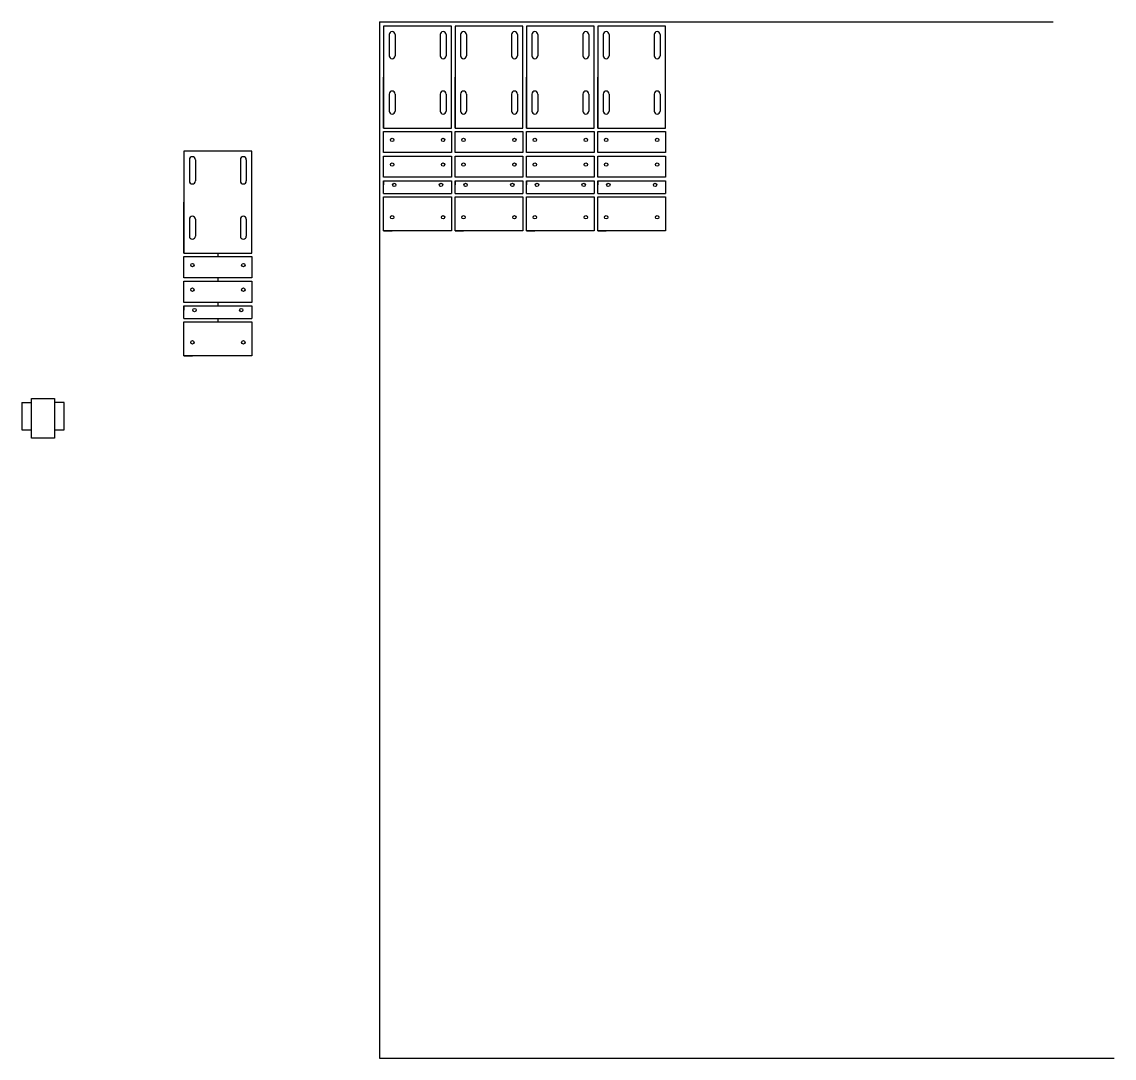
# Model space of a CAD drawing. Header units: centimetres. Extents: x -4347 to 16897, y 45206 to 109107.
# Drawn here: x 12341 to 13627, y 57149 to 58369 of the extents above; entities that cross this region are included whole.
import ezdxf

# ---------------------------------------------------------------- set-up
doc = ezdxf.new("R2010")
doc.units = ezdxf.units.CM
doc.header["$LTSCALE"] = 0.5

msp = doc.modelspace()

# ---------------------------------------------------------------- linework, layer by layer
for p, q in [((12762.446, 58368.936), (12762.446, 57148.936)), ((12762.446, 58368.936), (13555.583, 58368.936)), ((12767.446, 58363.936), (12767.446, 58243.936)), ((12847.446, 58363.936), (12767.446, 58363.936)), ((12847.446, 58243.936), (12847.446, 58363.936)), ((12851.446, 58363.936), (12851.446, 58243.936)), ((12931.446, 58363.936), (12851.446, 58363.936)), ((12931.446, 58243.936), (12931.446, 58363.936)), ((12935.446, 58363.936), (12935.446, 58243.936)), ((13015.446, 58363.936), (12935.446, 58363.936)), ((13015.446, 58243.936), (13015.446, 58363.936)), ((13019.446, 58363.936), (13019.446, 58243.936)), ((13099.446, 58363.936), (13019.446, 58363.936)), ((13099.446, 58243.936), (13099.446, 58363.936)), ((12773.946, 58353.936), (12773.946, 58328.936)), ((12780.946, 58353.936), (12780.946, 58328.936)), ((12833.946, 58353.936), (12833.946, 58328.936)), ((12840.946, 58353.936), (12840.946, 58328.936)), ((12857.946, 58353.936), (12857.946, 58328.936)), ((12864.946, 58353.936), (12864.946, 58328.936)), ((12917.946, 58353.936), (12917.946, 58328.936)), ((12924.946, 58353.936), (12924.946, 58328.936)), ((12941.946, 58353.936), (12941.946, 58328.936)), ((12948.946, 58353.936), (12948.946, 58328.936)), ((13001.946, 58353.936), (13001.946, 58328.936)), ((13008.946, 58353.936), (13008.946, 58328.936)), ((13025.946, 58353.936), (13025.946, 58328.936)), ((13032.946, 58353.936), (13032.946, 58328.936)), ((13085.946, 58353.936), (13085.946, 58328.936)), ((13092.946, 58353.936), (13092.946, 58328.936)), ((12767.446, 58243.936), (12767.446, 58303.936)), ((12851.446, 58243.936), (12851.446, 58303.936)), ((12935.446, 58243.936), (12935.446, 58303.936)), ((13019.446, 58243.936), (13019.446, 58303.936)), ((12773.946, 58283.936), (12773.946, 58263.936)), ((12780.946, 58283.936), (12780.946, 58263.936)), ((12833.946, 58283.936), (12833.946, 58263.936)), ((12840.946, 58283.936), (12840.946, 58263.936)), ((12857.946, 58283.936), (12857.946, 58263.936)), ((12864.946, 58283.936), (12864.946, 58263.936)), ((12917.946, 58283.936), (12917.946, 58263.936)), ((12924.946, 58283.936), (12924.946, 58263.936)), ((12941.946, 58283.936), (12941.946, 58263.936)), ((12948.946, 58283.936), (12948.946, 58263.936)), ((13001.946, 58283.936), (13001.946, 58263.936)), ((13008.946, 58283.936), (13008.946, 58263.936)), ((13025.946, 58283.936), (13025.946, 58263.936)), ((13032.946, 58283.936), (13032.946, 58263.936)), ((13085.946, 58283.936), (13085.946, 58263.936)), ((13092.946, 58283.936), (13092.946, 58263.936)), ((12767.446, 58243.936), (12767.446, 58273.936)), ((12851.446, 58243.936), (12851.446, 58273.936)), ((12935.446, 58243.936), (12935.446, 58273.936)), ((13019.446, 58243.936), (13019.446, 58273.936)), ((12767.446, 58243.936), (12847.446, 58243.936)), ((12851.446, 58243.936), (12931.446, 58243.936)), ((12935.446, 58243.936), (13015.446, 58243.936)), ((13019.446, 58243.936), (13099.446, 58243.936)), ((12767.446, 58214.936), (12767.446, 58239.936)), ((12767.446, 58239.936), (12847.446, 58239.936)), ((12847.446, 58239.936), (12847.446, 58214.936)), ((12851.446, 58214.936), (12851.446, 58239.936)), ((12851.446, 58239.936), (12931.446, 58239.936)), ((12931.446, 58239.936), (12931.446, 58214.936)), ((12935.446, 58214.936), (12935.446, 58239.936)), ((12935.446, 58239.936), (13015.446, 58239.936)), ((13015.446, 58239.936), (13015.446, 58214.936)), ((13019.446, 58214.936), (13019.446, 58239.936)), ((13019.446, 58239.936), (13099.446, 58239.936)), ((13099.446, 58239.936), (13099.446, 58214.936)), ((12532.252, 58216.613), (12532.252, 58096.613)), ((12612.252, 58216.613), (12532.252, 58216.613)), ((12538.752, 58206.613), (12538.752, 58181.613)), ((12545.752, 58206.613), (12545.752, 58181.613)), ((12598.752, 58206.613), (12598.752, 58181.613)), ((12605.752, 58206.613), (12605.752, 58181.613)), ((12612.252, 58096.613), (12612.252, 58216.613)), ((12847.446, 58214.936), (12767.446, 58214.936)), ((12767.446, 58185.936), (12767.446, 58210.936)), ((12767.446, 58210.936), (12847.446, 58210.936)), ((12847.446, 58210.936), (12847.446, 58185.936)), ((12931.446, 58214.936), (12851.446, 58214.936)), ((12851.446, 58185.936), (12851.446, 58210.936)), ((12851.446, 58210.936), (12931.446, 58210.936)), ((12931.446, 58210.936), (12931.446, 58185.936)), ((13015.446, 58214.936), (12935.446, 58214.936)), ((12935.446, 58185.936), (12935.446, 58210.936)), ((12935.446, 58210.936), (13015.446, 58210.936)), ((13015.446, 58210.936), (13015.446, 58185.936)), ((13099.446, 58214.936), (13019.446, 58214.936)), ((13019.446, 58185.936), (13019.446, 58210.936)), ((13019.446, 58210.936), (13099.446, 58210.936)), ((13099.446, 58210.936), (13099.446, 58185.936)), ((12847.446, 58185.936), (12767.446, 58185.936)), ((12767.446, 58181.936), (12847.446, 58181.936)), ((12767.446, 58166.936), (12767.446, 58181.936)), ((12767.446, 58181.936), (12767.446, 58176.936)), ((12847.446, 58181.936), (12847.446, 58166.936)), ((12931.446, 58185.936), (12851.446, 58185.936)), ((12851.446, 58181.936), (12931.446, 58181.936)), ((12851.446, 58166.936), (12851.446, 58181.936)), ((12851.446, 58181.936), (12851.446, 58176.936)), ((12931.446, 58181.936), (12931.446, 58166.936)), ((13015.446, 58185.936), (12935.446, 58185.936)), ((12935.446, 58181.936), (13015.446, 58181.936)), ((12935.446, 58166.936), (12935.446, 58181.936)), ((12935.446, 58181.936), (12935.446, 58176.936)), ((13015.446, 58181.936), (13015.446, 58166.936)), ((13099.446, 58185.936), (13019.446, 58185.936)), ((13019.446, 58181.936), (13099.446, 58181.936)), ((13019.446, 58166.936), (13019.446, 58181.936)), ((13019.446, 58181.936), (13019.446, 58176.936)), ((13099.446, 58181.936), (13099.446, 58166.936)), ((12767.446, 58166.936), (12847.446, 58166.936)), ((12851.446, 58166.936), (12931.446, 58166.936)), ((12935.446, 58166.936), (13015.446, 58166.936)), ((13019.446, 58166.936), (13099.446, 58166.936)), ((12532.252, 58096.613), (12532.252, 58156.613)), ((12767.446, 58122.936), (12767.446, 58162.936)), ((12767.446, 58162.936), (12847.446, 58162.936)), ((12847.446, 58162.936), (12847.446, 58122.936)), ((12851.446, 58122.936), (12851.446, 58162.936)), ((12851.446, 58162.936), (12931.446, 58162.936)), ((12931.446, 58162.936), (12931.446, 58122.936)), ((12935.446, 58122.936), (12935.446, 58162.936)), ((12935.446, 58162.936), (13015.446, 58162.936)), ((13015.446, 58162.936), (13015.446, 58122.936)), ((13019.446, 58122.936), (13019.446, 58162.936)), ((13019.446, 58162.936), (13099.446, 58162.936)), ((13099.446, 58162.936), (13099.446, 58122.936)), ((12538.752, 58136.613), (12538.752, 58116.613)), ((12545.752, 58136.613), (12545.752, 58116.613)), ((12598.752, 58136.613), (12598.752, 58116.613)), ((12605.752, 58136.613), (12605.752, 58116.613)), ((12532.252, 58096.613), (12532.252, 58126.613)), ((12847.446, 58122.936), (12767.446, 58122.936)), ((12767.446, 58122.936), (12777.446, 58122.936)), ((12931.446, 58122.936), (12851.446, 58122.936)), ((12851.446, 58122.936), (12861.446, 58122.936)), ((13015.446, 58122.936), (12935.446, 58122.936)), ((12935.446, 58122.936), (12945.446, 58122.936)), ((13099.446, 58122.936), (13019.446, 58122.936)), ((13019.446, 58122.936), (13029.446, 58122.936)), ((12532.252, 58096.613), (12612.252, 58096.613)), ((12532.252, 58067.613), (12532.252, 58092.613)), ((12532.252, 58092.613), (12612.252, 58092.613)), ((12572.252, 58096.613), (12572.252, 58093.613)), ((12612.252, 58092.613), (12612.252, 58067.613)), ((12612.252, 58067.613), (12532.252, 58067.613)), ((12532.252, 58038.613), (12532.252, 58063.613)), ((12532.252, 58063.613), (12612.252, 58063.613)), ((12572.252, 58067.613), (12572.252, 58063.613)), ((12612.252, 58063.613), (12612.252, 58038.613)), ((12612.252, 58038.613), (12532.252, 58038.613)), ((12572.252, 58038.613), (12572.252, 58034.613)), ((12532.252, 58034.613), (12612.252, 58034.613)), ((12532.252, 58019.613), (12532.252, 58034.613)), ((12532.252, 58034.613), (12532.252, 58029.613)), ((12612.252, 58034.613), (12612.252, 58019.613)), ((12532.252, 58019.613), (12612.252, 58019.613)), ((12532.252, 57975.613), (12532.252, 58015.613)), ((12532.252, 58015.613), (12612.252, 58015.613)), ((12572.252, 58019.613), (12572.252, 58015.613)), ((12612.252, 58015.613), (12612.252, 57975.613)), ((12612.252, 57975.613), (12532.252, 57975.613)), ((12532.252, 57975.613), (12542.252, 57975.613)), ((12352.973, 57878.664), (12352.973, 57925.664)), ((12352.973, 57925.664), (12379.973, 57925.664)), ((12379.973, 57925.664), (12379.973, 57878.664)), ((12341.473, 57920.664), (12341.473, 57888.664)), ((12341.473, 57920.664), (12352.973, 57920.664)), ((12391.473, 57920.664), (12379.973, 57920.664)), ((12391.473, 57888.664), (12391.473, 57920.664)), ((12341.473, 57888.664), (12352.973, 57888.664)), ((12379.973, 57888.664), (12391.473, 57888.664)), ((12379.973, 57878.664), (12352.973, 57878.664)), ((12762.446, 57148.936), (13627.485, 57148.936))]:
    msp.add_line(p, q)
for centre in [(12777.446, 58229.936), (12837.446, 58229.936), (12861.446, 58229.936), (12921.446, 58229.936), (12945.446, 58229.936), (13005.446, 58229.936), (13029.446, 58229.936), (13089.446, 58229.936), (12777.446, 58200.936), (12837.446, 58200.936), (12861.446, 58200.936), (12921.446, 58200.936), (12945.446, 58200.936), (13005.446, 58200.936), (13029.446, 58200.936), (13089.446, 58200.936), (12779.946, 58176.936), (12834.946, 58176.936), (12863.946, 58176.936), (12918.946, 58176.936), (12947.946, 58176.936), (13002.946, 58176.936), (13031.946, 58176.936), (13086.946, 58176.936), (12777.446, 58138.936), (12837.446, 58138.936), (12861.446, 58138.936), (12921.446, 58138.936), (12945.446, 58138.936), (13005.446, 58138.936), (13029.446, 58138.936), (13089.446, 58138.936), (12542.252, 58082.613), (12602.252, 58082.613), (12542.252, 58053.613), (12602.252, 58053.613), (12544.752, 58029.613), (12599.752, 58029.613), (12542.252, 57991.613), (12602.252, 57991.613)]:
    msp.add_circle(centre, 2)
for centre, start, end in [((12777.446, 58353.936), 0, 180), ((12837.446, 58353.936), 0, 180), ((12861.446, 58353.936), 0, 180), ((12921.446, 58353.936), 0, 180), ((12945.446, 58353.936), 0, 180), ((13005.446, 58353.936), 0, 180), ((13029.446, 58353.936), 0, 180), ((13089.446, 58353.936), 0, 180), ((12777.446, 58328.936), 180, 0), ((12837.446, 58328.936), 180, 0), ((12861.446, 58328.936), 180, 0), ((12921.446, 58328.936), 180, 0), ((12945.446, 58328.936), 180, 0), ((13005.446, 58328.936), 180, 0), ((13029.446, 58328.936), 180, 0), ((13089.446, 58328.936), 180, 0), ((12777.446, 58283.936), 0, 180), ((12837.446, 58283.936), 0, 180), ((12861.446, 58283.936), 0, 180), ((12921.446, 58283.936), 0, 180), ((12945.446, 58283.936), 0, 180), ((13005.446, 58283.936), 0, 180), ((13029.446, 58283.936), 0, 180), ((13089.446, 58283.936), 0, 180), ((12777.446, 58263.936), 180, 0), ((12837.446, 58263.936), 180, 0), ((12861.446, 58263.936), 180, 0), ((12921.446, 58263.936), 180, 0), ((12945.446, 58263.936), 180, 0), ((13005.446, 58263.936), 180, 0), ((13029.446, 58263.936), 180, 0), ((13089.446, 58263.936), 180, 0), ((12542.252, 58206.613), 0, 180), ((12602.252, 58206.613), 0, 180), ((12542.252, 58181.613), 180, 0), ((12602.252, 58181.613), 180, 0), ((12542.252, 58136.613), 0, 180), ((12602.252, 58136.613), 0, 180), ((12542.252, 58116.613), 180, 0), ((12602.252, 58116.613), 180, 0)]:
    msp.add_arc(centre, 3.5, start, end)

doc.saveas('drawing.dxf')
